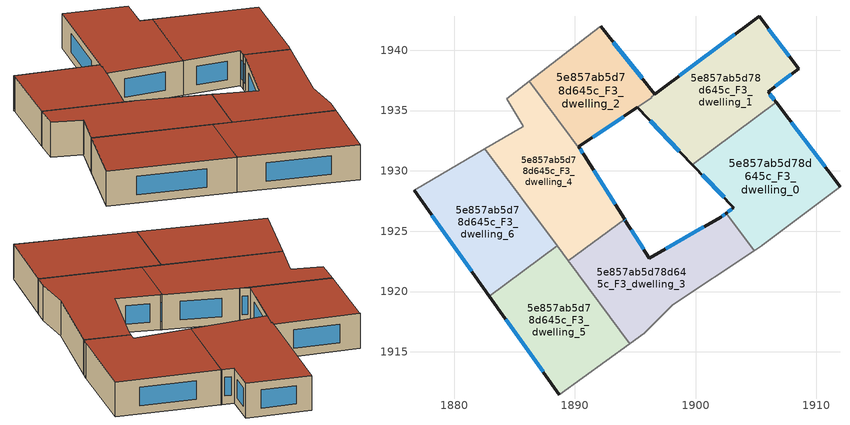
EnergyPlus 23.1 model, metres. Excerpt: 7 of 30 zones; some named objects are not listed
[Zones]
5e857ab5d78d645c_F3_dwelling_0
 floor to 5e857ab5d78d645c_F2_dwelling_0 (EU_floor_Construction): 1906.67,1935.68 1911.96,1928.7 1905.53,1923.83 1905.47,1923.79 1904.84,1923.38 1902.53,1926.49 1903.13,1926.94 1903.16,1926.96 1899.73,1930.51 z9
 wall outside (EU_wall_Construction): 1899.73,1930.51 1903.16,1926.96 1903.13,1926.94 1902.53,1926.49 / 1911.96,1928.7 1906.67,1935.68 z9:12
 wall to 5e857ab5d78d645c_F3_dwelling_1 (EU_wall_Construction): 1906.67,1935.68 1899.73,1930.51 z9:12
 wall adiabatic (EU_wall_Construction): 1904.84,1923.38 1905.47,1923.79 1905.53,1923.83 1911.96,1928.7 z9:12
 wall to 5e857ab5d78d645c_F3_dwelling_3 (EU_wall_Construction): 1902.53,1926.49 1904.84,1923.38 z9:12
 window (EU_Window_Construction): 1900.54,1929.68 1902.35,1927.8 / 1910.72,1930.34 1907.92,1934.04 / 1902.99,1926.83 1902.67,1926.59 z9.7:11.3
 roof outside (EU_roof_Construction): 1911.96,1928.7 1906.67,1935.68 1899.73,1930.51 1903.16,1926.96 1903.13,1926.94 1902.53,1926.49 1904.84,1923.38 1905.47,1923.79 1905.53,1923.83 z12
5e857ab5d78d645c_F3_dwelling_1
 floor to 5e857ab5d78d645c_F2_dwelling_1 (EU_floor_Construction): 1905.25,1942.82 1908.53,1938.46 1906.01,1936.55 1906.65,1935.71 1906.67,1935.68 1899.73,1930.51 1895.16,1935.25 1896.35,1936.05 1896.3,1936.11 z9
 wall outside (EU_wall_Construction): 1906.67,1935.68 1906.65,1935.71 1906.01,1936.55 1908.53,1938.46 1905.25,1942.82 1896.62,1936.35 / 1895.16,1935.25 1899.73,1930.51 z9:12
 wall to 5e857ab5d78d645c_F3_dwelling_2 (EU_wall_Construction): 1896.62,1936.35 1896.3,1936.11 1896.35,1936.05 1895.16,1935.25 z9:12
 window (EU_Window_Construction): 1907.76,1939.48 1906.02,1941.8 / 1906.6,1937 1907.94,1938.01 / 1906.5,1935.91 1906.16,1936.36 / 1896.24,1934.14 1898.66,1931.63 / 1903.23,1941.3 1898.65,1937.87 z9.7:11.3
 roof outside (EU_roof_Construction): 1906.67,1935.68 1906.65,1935.71 1906.01,1936.55 1908.53,1938.46 1905.25,1942.82 1896.3,1936.11 1896.35,1936.05 1895.16,1935.25 1899.73,1930.51 z12
5e857ab5d78d645c_F3_dwelling_2
 floor to 5e857ab5d78d645c_F2_dwelling_2 (EU_floor_Construction): 1892.13,1941.98 1896.62,1936.35 1896.3,1936.11 1896.35,1936.05 1890.34,1932.04 1890.32,1932.02 1890.77,1931.3 1886.22,1937.42 1892.01,1941.89 z9
 wall outside (EU_wall_Construction): 1896.62,1936.35 1892.13,1941.98 / 1890.77,1931.3 1890.32,1932.02 1890.34,1932.04 1895.16,1935.26 z9:12
 wall adiabatic (EU_wall_Construction): 1892.13,1941.98 1892.01,1941.89 1886.22,1937.42 z9:12
 wall to 5e857ab5d78d645c_F3_dwelling_4 (EU_wall_Construction): 1886.22,1937.42 1890.77,1931.3 z9:12
 window (EU_Window_Construction): 1895.57,1937.67 1893.18,1940.66 / 1890.66,1931.47 1890.42,1931.85 / 1891.48,1932.79 1894.03,1934.5 z9.7:11.3
 roof outside (EU_roof_Construction): 1896.35,1936.05 1896.3,1936.11 1896.62,1936.35 1892.13,1941.98 1892.01,1941.89 1886.22,1937.42 1890.77,1931.3 1890.32,1932.02 1890.34,1932.04 z12
5e857ab5d78d645c_F3_dwelling_3
 floor to 5e857ab5d78d645c_F2_dwelling_3 (EU_floor_Construction): 1902.53,1926.49 1904.84,1923.38 1898.12,1918.91 1895.73,1916.55 1894.55,1915.69 1889.45,1922.54 1894.11,1926 1894.19,1925.87 1896.15,1922.75 1902.08,1926.15 z9
 wall outside (EU_wall_Construction): 1902.53,1926.49 1902.08,1926.15 1896.15,1922.75 1894.19,1925.87 1894.11,1926 z9:12
 wall adiabatic (EU_wall_Construction): 1894.55,1915.69 1895.73,1916.55 1898.12,1918.91 1904.84,1923.38 z9:12
 wall to 5e857ab5d78d645c_F3_dwelling_4 (EU_wall_Construction): 1894.11,1926 1889.45,1922.54 z9:12
 wall to 5e857ab5d78d645c_F3_dwelling_5 (EU_wall_Construction): 1889.45,1922.54 1894.55,1915.69 z9:12
 window (EU_Window_Construction): 1894.17,1925.9 1894.13,1925.97 / 1895.69,1923.49 1894.65,1925.14 / 1900.69,1925.36 1897.54,1923.55 / 1902.42,1926.41 1902.19,1926.23 z9.7:11.3
 roof outside (EU_roof_Construction): 1898.12,1918.91 1904.84,1923.38 1902.53,1926.49 1902.08,1926.15 1896.15,1922.75 1894.19,1925.87 1894.11,1926 1889.45,1922.54 1894.55,1915.69 1895.73,1916.55 z12
5e857ab5d78d645c_F3_dwelling_4
 floor to 5e857ab5d78d645c_F2_dwelling_4 (EU_floor_Construction): 1890.77,1931.3 1894.11,1926 1889.45,1922.54 1882.53,1931.84 1885.66,1933.67 1885.71,1933.7 1884.34,1935.97 1886.22,1937.42 z9
 wall outside (EU_wall_Construction): 1894.11,1926 1890.77,1931.3 z9:12
 wall adiabatic (EU_wall_Construction): 1886.22,1937.42 1884.34,1935.97 1885.71,1933.7 1885.66,1933.67 1882.53,1931.84 z9:12
 wall to 5e857ab5d78d645c_F3_dwelling_6 (EU_wall_Construction): 1882.53,1931.84 1888.52,1923.8 z9:12
 wall to 5e857ab5d78d645c_F3_dwelling_5 (EU_wall_Construction): 1888.52,1923.8 1889.45,1922.54 z9:12
 window (EU_Window_Construction): 1893.32,1927.24 1891.55,1930.05 z9.7:11.3
 roof outside (EU_roof_Construction): 1894.11,1926 1890.77,1931.3 1886.22,1937.42 1884.34,1935.97 1885.71,1933.7 1885.66,1933.67 1882.53,1931.84 1889.45,1922.54 z12
5e857ab5d78d645c_F3_dwelling_5
 floor to 5e857ab5d78d645c_F2_dwelling_5 (EU_floor_Construction): 1888.52,1923.8 1894.55,1915.69 1888.72,1911.44 1882.9,1919.62 z9
 wall outside (EU_wall_Construction): 1882.9,1919.62 1888.72,1911.44 z9:12
 wall to 5e857ab5d78d645c_F3_dwelling_6 (EU_wall_Construction): 1888.52,1923.8 1882.9,1919.62 z9:12
 wall adiabatic (EU_wall_Construction): 1888.72,1911.44 1894.55,1915.69 z9:12
 window (EU_Window_Construction): 1884.27,1917.7 1887.35,1913.36 z9.7:11.3
 roof outside (EU_roof_Construction): 1894.55,1915.69 1888.52,1923.8 1882.9,1919.62 1888.72,1911.44 z12
5e857ab5d78d645c_F3_dwelling_6
 floor to 5e857ab5d78d645c_F2_dwelling_6 (EU_floor_Construction): 1882.53,1931.84 1888.52,1923.8 1882.9,1919.62 1876.66,1928.4 z9
 wall outside (EU_wall_Construction): 1876.66,1928.4 1882.9,1919.62 z9:12
 wall adiabatic (EU_wall_Construction): 1882.53,1931.84 1876.66,1928.4 z9:12
 window (EU_Window_Construction): 1878.13,1926.34 1881.44,1921.68 z9.7:11.3
 roof outside (EU_roof_Construction): 1888.52,1923.8 1882.53,1931.84 1876.66,1928.4 1882.9,1919.62 z12
[Building]
EU S2 Campaign: North Axis=0; Terrain=City; Solar Distribution=FullExterior
[Site:Location]
Budapest.Ferenc.Liszt.Intl.AP: Latitude=47.437; Longitude=19.256; Time Zone=1; Elevation=185
[SizingPeriod:WeatherFileDays]
AnnualSizingPeriod: Begin Month=1; Begin Day of Month=1; End Month=12; End Day of Month=31; Day of Week for Start Day=Monday; Use Weather File Daylight Saving Period=No; Use Weather File Rain and Snow Indicators=No
[MATERIAL]
EU_InternalMass_Material: Roughness=MediumRough; Thickness=0.1; Conductivity=1; Density=1800; Specific Heat=900; Thermal Absorptance=0.9; Solar Absorptance=0.7; Visible Absorptance=0.7
[MATERIAL:NOMASS] Roughness=MediumRough; Thermal Absorptance=0.9; Solar Absorptance=0.7; Visible Absorptance=0.7
Name | Thermal Resistance
EU_wall_NoMass | 0.832559
EU_roof_NoMass | 1.39638
EU_floor_NoMass | 0.872794
[WINDOWMATERIAL:SIMPLEGLAZINGSYSTEM]
EU_Window_SimpleGlazing: UFactor=2.79869; Solar Heat Gain Coefficient=0.75; Visible Transmittance=0.75
[CONSTRUCTION]
EU_wall_Construction: EU_wall_NoMass
EU_roof_Construction: EU_roof_NoMass
EU_floor_Construction: EU_floor_NoMass
EU_Window_Construction: EU_Window_SimpleGlazing
EU_InternalMass_Construction: EU_InternalMass_Material
[ZONE] Type=1; Multiplier=1; Ceiling Height=autocalculate; Floor Area=autocalculate; Part of Total Floor Area=Yes
Name | Volume
5e857ab5d78d645c_F3_dwelling_0 | 226.429
5e857ab5d78d645c_F3_dwelling_1 | 229.436
5e857ab5d78d645c_F3_dwelling_2 | 160.237
5e857ab5d78d645c_F3_dwelling_3 | 228.892
5e857ab5d78d645c_F3_dwelling_4 | 228.551
5e857ab5d78d645c_F3_dwelling_5 | 214.72
5e857ab5d78d645c_F3_dwelling_6 | 214.724
[INTERNALMASS] Construction=EU_InternalMass_Construction
Name | Zone or ZoneList | Surface Area
5e857ab5d78d645c_F3_dwelling_0_EU_InternalMass | 5e857ab5d78d645c_F3_dwelling_0 | 75.4731
5e857ab5d78d645c_F3_dwelling_1_EU_InternalMass | 5e857ab5d78d645c_F3_dwelling_1 | 76.4829
5e857ab5d78d645c_F3_dwelling_2_EU_InternalMass | 5e857ab5d78d645c_F3_dwelling_2 | 53.4176
5e857ab5d78d645c_F3_dwelling_3_EU_InternalMass | 5e857ab5d78d645c_F3_dwelling_3 | 76.3003
5e857ab5d78d645c_F3_dwelling_4_EU_InternalMass | 5e857ab5d78d645c_F3_dwelling_4 | 76.1798
5e857ab5d78d645c_F3_dwelling_5_EU_InternalMass | 5e857ab5d78d645c_F3_dwelling_5 | 71.5737
5e857ab5d78d645c_F3_dwelling_6_EU_InternalMass | 5e857ab5d78d645c_F3_dwelling_6 | 71.5725
[OTHEREQUIPMENT] Fuel Type=Electricity; Design Level Calculation Method=Watts/Area; Power per Zone Floor Area=1; Fraction Latent=0; Fraction Radiant=0; Fraction Lost=0; Carbon Dioxide Generation Rate=0; EndUse Subcategory=EU_Step8_InternalGains
Name | Zone or ZoneList or Space or SpaceList | Schedule
EU_Step8_InternalGain_5e857ab5d78d645c_F3_dwelling_0_f000 | 5e857ab5d78d645c_F3_dwelling_0 | EU_Step8_GainSchedule_5e857ab5d78d645c_F3_dwelling_0_f000
EU_Step8_InternalGain_5e857ab5d78d645c_F3_dwelling_1_f000 | 5e857ab5d78d645c_F3_dwelling_1 | EU_Step8_GainSchedule_5e857ab5d78d645c_F3_dwelling_1_f000
EU_Step8_InternalGain_5e857ab5d78d645c_F3_dwelling_2_f000 | 5e857ab5d78d645c_F3_dwelling_2 | EU_Step8_GainSchedule_5e857ab5d78d645c_F3_dwelling_2_f000
EU_Step8_InternalGain_5e857ab5d78d645c_F3_dwelling_3_f000 | 5e857ab5d78d645c_F3_dwelling_3 | EU_Step8_GainSchedule_5e857ab5d78d645c_F3_dwelling_3_f000
EU_Step8_InternalGain_5e857ab5d78d645c_F3_dwelling_4_f000 | 5e857ab5d78d645c_F3_dwelling_4 | EU_Step8_GainSchedule_5e857ab5d78d645c_F3_dwelling_4_f000
EU_Step8_InternalGain_5e857ab5d78d645c_F3_dwelling_5_f000 | 5e857ab5d78d645c_F3_dwelling_5 | EU_Step8_GainSchedule_5e857ab5d78d645c_F3_dwelling_5_f000
EU_Step8_InternalGain_5e857ab5d78d645c_F3_dwelling_6_f000 | 5e857ab5d78d645c_F3_dwelling_6 | EU_Step8_GainSchedule_5e857ab5d78d645c_F3_dwelling_6_f000
[ZONEVENTILATION:DESIGNFLOWRATE] Schedule=EU_AlwaysOn; Design Flow Rate Calculation Method=AirChanges/Hour; Air Changes per Hour=0.475469; Ventilation Type=Natural; Fan Pressure Rise=0; Fan Total Efficiency=1; Constant Term Coefficient=1; Temperature Term Coefficient=0; Velocity Term Coefficient=0; Velocity Squared Term Coefficient=0; Minimum Indoor Temperature=-100; Maximum Indoor Temperature=100; Delta Temperature=-100; Minimum Outdoor Temperature=-100; Maximum Outdoor Temperature=100; Maximum Wind Speed=40
Name | Zone or ZoneList or Space or SpaceList
EU_ConstantAir_5e857ab5d78d645c_F3_dwelling_0 | 5e857ab5d78d645c_F3_dwelling_0
EU_ConstantAir_5e857ab5d78d645c_F3_dwelling_1 | 5e857ab5d78d645c_F3_dwelling_1
EU_ConstantAir_5e857ab5d78d645c_F3_dwelling_2 | 5e857ab5d78d645c_F3_dwelling_2
EU_ConstantAir_5e857ab5d78d645c_F3_dwelling_3 | 5e857ab5d78d645c_F3_dwelling_3
EU_ConstantAir_5e857ab5d78d645c_F3_dwelling_4 | 5e857ab5d78d645c_F3_dwelling_4
EU_ConstantAir_5e857ab5d78d645c_F3_dwelling_5 | 5e857ab5d78d645c_F3_dwelling_5
EU_ConstantAir_5e857ab5d78d645c_F3_dwelling_6 | 5e857ab5d78d645c_F3_dwelling_6
[HVACTEMPLATE:ZONE:IDEALLOADSAIRSYSTEM] System Availability Schedule=EU_AlwaysOn; Maximum Heating Supply Air Temperature=50; Minimum Cooling Supply Air Temperature=13; Maximum Heating Supply Air Humidity Ratio=0.0156; Minimum Cooling Supply Air Humidity Ratio=0.0077; Heating Limit=NoLimit; Cooling Limit=NoLimit; Heating Availability Schedule=EU_AlwaysOn; Cooling Availability Schedule=EU_CoolingOff; Dehumidification Control Type=ConstantSensibleHeatRatio; Cooling Sensible Heat Ratio=0.7; Dehumidification Setpoint=60; Humidification Control Type=None; Humidification Setpoint=30; Outdoor Air Method=None; Outdoor Air Flow Rate per Person=0.00944; Outdoor Air Flow Rate per Zone Floor Area=0; Outdoor Air Flow Rate per Zone=0; Demand Controlled Ventilation Type=None; Outdoor Air Economizer Type=NoEconomizer; Heat Recovery Type=None; Sensible Heat Recovery Effectiveness=0.7; Latent Heat Recovery Effectiveness=0.65
Name | Template Thermostat
5e857ab5d78d645c_F3_dwelling_0 | EU_HeatOnly_5e857ab5d78d645c_F3_dwelling_0
5e857ab5d78d645c_F3_dwelling_1 | EU_HeatOnly_5e857ab5d78d645c_F3_dwelling_1
5e857ab5d78d645c_F3_dwelling_2 | EU_HeatOnly_5e857ab5d78d645c_F3_dwelling_2
5e857ab5d78d645c_F3_dwelling_3 | EU_HeatOnly_5e857ab5d78d645c_F3_dwelling_3
5e857ab5d78d645c_F3_dwelling_4 | EU_HeatOnly_5e857ab5d78d645c_F3_dwelling_4
5e857ab5d78d645c_F3_dwelling_5 | EU_HeatOnly_5e857ab5d78d645c_F3_dwelling_5
5e857ab5d78d645c_F3_dwelling_6 | EU_HeatOnly_5e857ab5d78d645c_F3_dwelling_6
[SIZING:ZONE] Zone Cooling Design Supply Air Temperature Input Method=SupplyAirTemperature; Zone Cooling Design Supply Air Temperature=13; Zone Heating Design Supply Air Temperature Input Method=SupplyAirTemperature; Zone Heating Design Supply Air Temperature=50; Zone Cooling Design Supply Air Humidity Ratio=0.008; Zone Heating Design Supply Air Humidity Ratio=0.008; Cooling Design Air Flow Method=DesignDay; Cooling Design Air Flow Rate=0; Cooling Minimum Air Flow per Zone Floor Area=0.000762; Cooling Minimum Air Flow=0; Cooling Minimum Air Flow Fraction=0.2; Heating Design Air Flow Method=DesignDay; Heating Design Air Flow Rate=0; Heating Maximum Air Flow per Zone Floor Area=0.002032; Heating Maximum Air Flow=0.141576; Heating Maximum Air Flow Fraction=0.3; Account for Dedicated Outdoor Air System=No; Dedicated Outdoor Air System Control Strategy=NeutralSupplyAir; Dedicated Outdoor Air Low Setpoint Temperature for Design=autosize; Dedicated Outdoor Air High Setpoint Temperature for Design=autosize; Zone Load Sizing Method=Sensible Load Only No Latent Load; Zone Latent Cooling Design Supply Air Humidity Ratio Input Method=HumidityRatioDifference; Zone Cooling Design Supply Air Humidity Ratio Difference=0.005; Zone Latent Heating Design Supply Air Humidity Ratio Input Method=HumidityRatioDifference; Zone Humidification Design Supply Air Humidity Ratio Difference=0.005
5e857ab5d78d645c_F3_dwelling_0; 5e857ab5d78d645c_F3_dwelling_1; 5e857ab5d78d645c_F3_dwelling_2; 5e857ab5d78d645c_F3_dwelling_3; 5e857ab5d78d645c_F3_dwelling_4; 5e857ab5d78d645c_F3_dwelling_5; 5e857ab5d78d645c_F3_dwelling_6
[SCHEDULE:CONSTANT]
Name | Hourly Value
EU_AlwaysOn | 1
EU_CoolingOff | 0
[SCHEDULE:FILE] Column Number=1; Rows to Skip at Top=0; Number of Hours of Data=8760; Column Separator=Comma; Interpolate to Timestep=No; Minutes per Item=60; Adjust Schedule for Daylight Savings=Yes
Name | File
EU_Step8_GainSchedule_5e857ab5d78d645c_F3_dwelling_0_f000 | ../../schedules/5e857ab5d78d645c/5e857ab5d78d645c_F3_dwelling_0_f000_gain.csv
EU_Step8_GainSchedule_5e857ab5d78d645c_F3_dwelling_1_f000 | ../../schedules/5e857ab5d78d645c/5e857ab5d78d645c_F3_dwelling_1_f000_gain.csv
EU_Step8_GainSchedule_5e857ab5d78d645c_F3_dwelling_2_f000 | ../../schedules/5e857ab5d78d645c/5e857ab5d78d645c_F3_dwelling_2_f000_gain.csv
EU_Step8_GainSchedule_5e857ab5d78d645c_F3_dwelling_3_f000 | ../../schedules/5e857ab5d78d645c/5e857ab5d78d645c_F3_dwelling_3_f000_gain.csv
EU_Step8_GainSchedule_5e857ab5d78d645c_F3_dwelling_4_f000 | ../../schedules/5e857ab5d78d645c/5e857ab5d78d645c_F3_dwelling_4_f000_gain.csv
EU_Step8_GainSchedule_5e857ab5d78d645c_F3_dwelling_5_f000 | ../../schedules/5e857ab5d78d645c/5e857ab5d78d645c_F3_dwelling_5_f000_gain.csv
EU_Step8_GainSchedule_5e857ab5d78d645c_F3_dwelling_6_f000 | ../../schedules/5e857ab5d78d645c/5e857ab5d78d645c_F3_dwelling_6_f000_gain.csv
